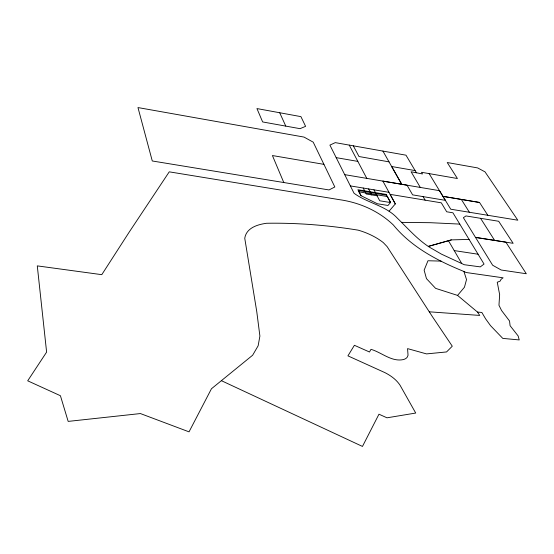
<?xml version="1.0" encoding="UTF-8"?>
<svg xmlns="http://www.w3.org/2000/svg" width="554" height="554" viewBox="0 0 554 554"><rect width="100%" height="100%" fill="white"/><g stroke="black" fill="none" stroke-linecap="round" stroke-linejoin="round"><path stroke-width="0.83" d="M441.129 261.107L427.972 260.747L424.135 270.172L426.455 278.62L435.596 288.357L457.569 295.407L464.446 287.242L466.523 279.576L463.92 271.467C437.639 260.802 411.594 247.292 393.326 224.959C378.624 210.894 359.352 202.432 339.311 199.648L169.247 171.837L129.144 232.195L101.784 274.666L37.284 265.878L46.612 352.109L27.7 380.813L60.421 395.729L68.17 421.4L140.404 413.561L189.039 431.85L211.455 388.756L252.638 355.225L258.136 345.793L259.895 336.063L256.772 311.694L244.75 238.241C246.392 227.798 257.527 224.536 266.543 223.269C297.173 222.75 327.92 225.229 358.133 230.152A36.917 16.89 20.8 0 1 383.257 242.576L387.128 246.634L432.383 316.625L452.286 346.195L446.559 351.942L426.511 353.902L407.557 348.618L408.042 355.252L407.259 357.129A16.952 8.656 22.7 0 1 403.236 359.608C391.436 362.053 381.602 352.365 370.965 349.339L369.504 352.012L354.401 345.294L347.926 355.855L384.947 372.641C390.833 375.64 396.408 379.67 400.064 385.259L415.715 413.049L386.99 417.813L378.971 414.198L362.461 446.434L221.385 380.674M389.095 211.157L395.321 203.914L390.113 194.357L441.309 202.833L446.69 211.78L452.923 212.805L484.044 264.05L480.304 266.883L464.266 264.722L441.448 254.134L429.461 247.188C417.294 239.349 407.772 228.324 397.474 218.304C385.806 205.492 367.579 203.193 354.061 193.277L329.907 145.113L335.274 142.627L405.992 155.182L416.428 172.786M451.371 239.896L428.36 246.392L451.371 239.896L469.086 239.397M401.525 222.369L430.479 222.701L459.785 224.093M429.267 311.812L479.736 315.427L477.493 312.075L457.569 295.407M477.493 312.075L481.848 312.456L485.588 318.806L490.567 325.697L502.776 338.39L519.223 339.934L518.149 335.959L510.089 325.697L509.548 321.022L501.55 310.489L498.96 305.247L499.653 294.666L497.257 282.235L500.13 281.127L501.114 279.264L503.094 277.81L466.122 272.506L463.92 271.467M448.442 240.713L454.225 250.588L478.074 254.224M480.574 218.318L465.99 215.935L463.379 217.701L492.651 265.241L501.176 270.006L526.3 273.745L505.871 242.167L475.512 237.403L513.136 243.317L498.676 221.268L480.574 218.318L494.625 240.408M344.726 174.648L439.502 190.68L445.361 200.326L412.612 194.863L407.038 185.188L382.876 181.103L395.321 203.914M386.644 195.147L358.396 190.472L361.063 195.728M359.103 191.871L387.398 196.538M377.087 195.784L366.277 194.004L363.202 188.035M487.825 215.284L479.529 202.466L442.93 196.345L429.128 173.603L421.511 172.294L422.508 173.949L411.11 171.775L420.299 187.432M350.37 185.902L388.984 192.321M479.529 202.466L442.93 196.345L450.748 209.211L517.81 220.201L485.02 171.865L477.652 167.924L447.23 162.523L457.417 178.52L429.128 173.603M323.931 164.351L313.218 142.17L304.014 137.08L137.974 107.566L152.281 160.979L329.034 189.946L334.824 186.975L323.931 164.351L272.416 155.542L283.786 182.529M415.105 170.584L391.678 166.519L401.733 184.288L382.932 151.097M336.188 157.634L357.842 161.401M285.781 126.111L300.039 128.667L305.6 126.34L300.919 116.631L256.938 108.57L262.644 121.942L285.781 126.111L279.701 112.746M389.04 161.865L358.985 156.519L353.32 145.834M461.33 199.412L469.39 212.265M423.055 196.587L425.133 200.146M454.225 250.588L461.752 263.559M387.267 196.518L390.522 202.549L379.725 200.783L373.936 189.814M349.255 145.12L366.79 178.381M368.576 188.928L371.692 194.897M390.591 202.459L387.973 205.472L377.419 203.761L360.896 195.645L357.898 189.738L386.263 194.433L390.591 202.459"/></g></svg>
